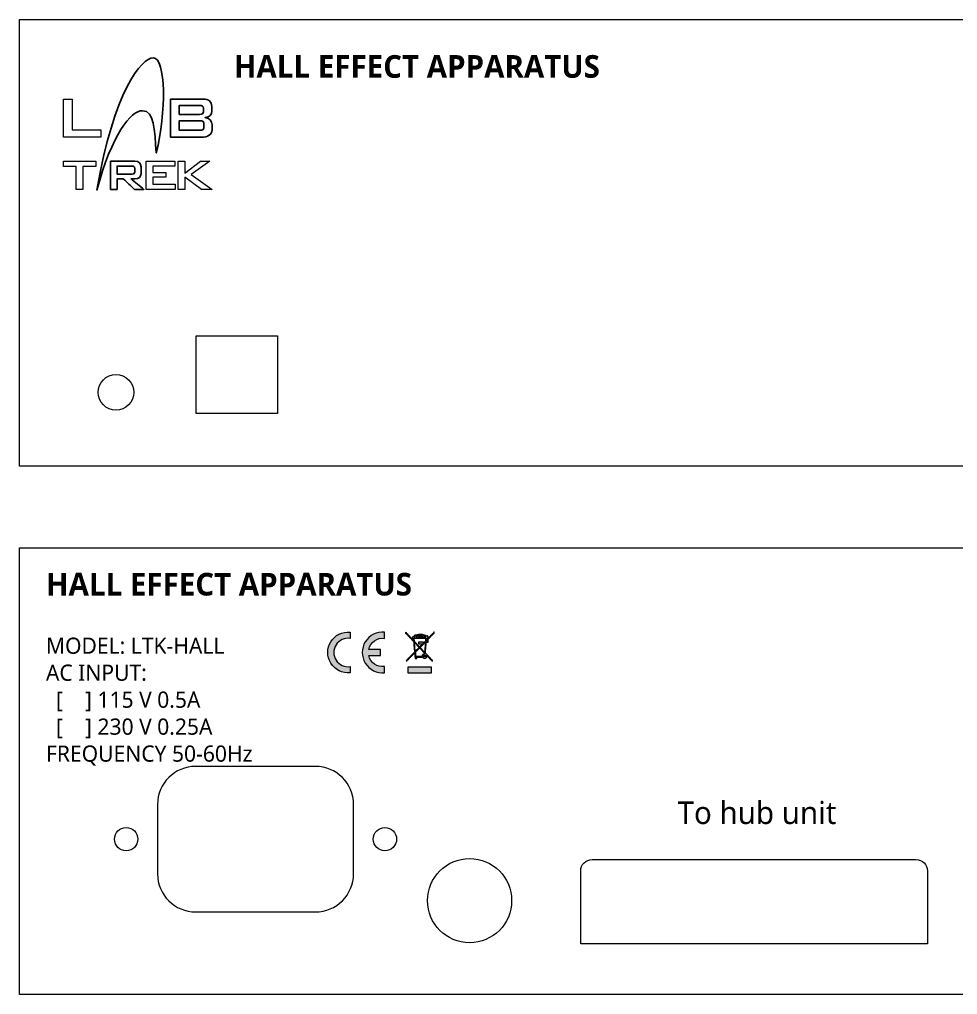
# Model space of a CAD drawing. Header units: millimetres. Extents: x 0 to 454, y 0 to 237.
# Drawn here: x 0 to 145, y 0.2 to 150.9 of the extents above; entities that cross this region are included whole.
import ezdxf

# ---------------------------------------------------------------- set-up
doc = ezdxf.new("R2010")
doc.units = ezdxf.units.MM
doc.header["$MEASUREMENT"] = 0
doc.layers.add('CUT', color=1, linetype='Continuous')
doc.layers.add('ENGRAVE', color=3, linetype='Continuous')
doc.styles.get("Standard").update_dxf_attribs({"font": 'arial.ttf'})

msp = doc.modelspace()

# ---------------------------------------------------------------- hatches: boundary and pattern name
at = {"layer": 'ENGRAVE'}
h = msp.add_hatch(color=256, dxfattribs=at)
h.dxf.hatch_style = 1
h.paths.add_polyline_path([(51.1, 55.26), (51.1, 56.21, 1.105542), (51.1, 49.96), (51.1, 50.91, -1.154701)])
h.paths.add_polyline_path([(53.98, 53.56, -0.393102), (56.44, 55.26), (56.44, 56.21, 1.105542), (56.44, 49.96), (56.44, 50.91, -0.393102), (53.98, 52.62), (55.81, 52.62), (55.81, 53.56)])
h.paths.add_polyline_path([(63.71, 49.94), (63.71, 50.83), (60.03, 50.83), (60.03, 49.94)])
h.paths.add_polyline_path([(62.76, 52.53, 1), (62.51, 52.53, 1)])
h = msp.add_hatch(color=256, dxfattribs=at)
h.dxf.hatch_style = 1
h.paths.add_polyline_path([(60.81, 54.89), (60.88, 54.82), (60.93, 54.73), (60.94, 54.64), (60.94, 54.55), (60.95, 54.45), (60.96, 54.36), (60.97, 54.27), (60.98, 54.17), (60.98, 54.08), (60.99, 53.99), (61, 53.9), (61.01, 53.8), (61.02, 53.71), (61.02, 53.62), (61.03, 53.52), (61.04, 53.43), (61.05, 53.34), (61.06, 53.24), (61.07, 53.15), (61, 53.07), (60.92, 52.99), (60.85, 52.92), (60.77, 52.84), (60.7, 52.77), (60.62, 52.69), (60.55, 52.61), (60.47, 52.54), (60.4, 52.46), (60.32, 52.38), (60.25, 52.31), (60.17, 52.23), (60.1, 52.16), (60.02, 52.08), (59.95, 52), (59.88, 51.93), (59.8, 51.85), (59.76, 51.81), (59.77, 51.8), (59.77, 51.8), (59.77, 51.79), (59.78, 51.79), (59.83, 51.74), (59.9, 51.81), (59.97, 51.88), (60.04, 51.95), (60.11, 52.02), (60.19, 52.1), (60.26, 52.17), (60.33, 52.24), (60.4, 52.31), (60.47, 52.39), (60.54, 52.46), (60.61, 52.53), (60.68, 52.6), (60.76, 52.67), (60.83, 52.75), (60.9, 52.82), (60.97, 52.89), (61.08, 53), (61.08, 52.95), (61.09, 52.92), (61.09, 52.88), (61.09, 52.85), (61.09, 52.82), (61.1, 52.78), (61.1, 52.75), (61.1, 52.72), (61.11, 52.68), (61.11, 52.65), (61.11, 52.62), (61.11, 52.58), (61.12, 52.55), (61.12, 52.52), (61.12, 52.48), (61.13, 52.42, 0.387769), (61.18, 52.36), (61.18, 52.17), (61.42, 52.17), (61.42, 52.36), (62.31, 52.36, 0.843444), (62.99, 52.59), (63.04, 52.54), (63.08, 52.5), (63.13, 52.45), (63.17, 52.4), (63.22, 52.35), (63.26, 52.31), (63.31, 52.26), (63.35, 52.21), (63.4, 52.16), (63.44, 52.12), (63.49, 52.07), (63.54, 52.02), (63.58, 51.98), (63.63, 51.93), (63.67, 51.88), (63.76, 51.79), (63.8, 51.75), (63.8, 51.75), (63.81, 51.76), (63.81, 51.76), (63.81, 51.77), (63.87, 51.82), (63.84, 51.85), (63.78, 51.92), (63.71, 51.99), (63.65, 52.06), (63.58, 52.12), (63.52, 52.19), (63.46, 52.26), (63.39, 52.33), (63.33, 52.39), (63.26, 52.46), (63.2, 52.53), (63.14, 52.6), (63.07, 52.67), (63.01, 52.73), (62.94, 52.8), (62.88, 52.87), (62.82, 52.94), (62.75, 53), (62.74, 53.09), (62.74, 53.18), (62.75, 53.27), (62.76, 53.37), (62.77, 53.46), (62.78, 53.55), (62.79, 53.64), (62.8, 53.74), (62.81, 53.83), (62.81, 53.92), (62.82, 54.02), (62.83, 54.11), (62.84, 54.2), (62.85, 54.29), (62.86, 54.39), (62.87, 54.48), (62.88, 54.57), (62.89, 54.68), (62.93, 54.68), (62.95, 54.68), (62.97, 54.68), (62.98, 54.68), (63, 54.68), (63.02, 54.68), (63.03, 54.68), (63.05, 54.68), (63.06, 54.68), (63.08, 54.68), (63.16, 54.68), (63.18, 54.68), (63.18, 54.71), (63.18, 54.73), (63.18, 54.76), (63.18, 54.78), (63.18, 54.81), (63.18, 54.83), (63.18, 54.85), (63.17, 54.88), (63.17, 54.9), (63.17, 54.93), (63.17, 54.95), (63.17, 54.98), (63.17, 55), (63.17, 55.1), (63.17, 55.12), (63.17, 55.12), (63.17, 55.12), (63.17, 55.12), (63.17, 55.12), (63.17, 55.12), (63.16, 55.12), (63.16, 55.12), (63.16, 55.12), (63.16, 55.12), (63.16, 55.12), (63.16, 55.12), (63.16, 55.12), (63.16, 55.12), (63.16, 55.12), (63.16, 55.12), (63.15, 55.12), (63.15, 55.12), (63.18, 55.15), (63.24, 55.2), (63.29, 55.26), (63.34, 55.31), (63.4, 55.37), (63.45, 55.42), (63.51, 55.48), (63.56, 55.53), (63.61, 55.59), (63.67, 55.64), (63.72, 55.7), (63.78, 55.75), (63.83, 55.81), (63.89, 55.87), (63.94, 55.92), (63.99, 55.98), (64.05, 56.03), (64.1, 56.09), (64.12, 56.11), (64.12, 56.12), (64.12, 56.12), (64.12, 56.13), (64.12, 56.14), (64.12, 56.15), (64.12, 56.16), (64.12, 56.16), (64.12, 56.25), (64.06, 56.19), (63.99, 56.12), (63.93, 56.06), (63.87, 55.99), (63.8, 55.93), (63.74, 55.87), (63.68, 55.8), (63.62, 55.74), (63.55, 55.68), (63.49, 55.61), (63.43, 55.55), (63.37, 55.49), (63.3, 55.42), (63.24, 55.36), (63.18, 55.3), (63.12, 55.23), (63, 55.12), (62.96, 55.12), (62.96, 55.12), (62.95, 55.12), (62.95, 55.12), (62.94, 55.12), (62.94, 55.12), (62.94, 55.12), (62.93, 55.12), (62.92, 55.12), (62.93, 55.15), (62.93, 55.16), (62.93, 55.18), (62.93, 55.19), (62.93, 55.2), (62.93, 55.21), (62.94, 55.22), (62.94, 55.23), (62.94, 55.24), (62.94, 55.25), (62.94, 55.26), (62.94, 55.27), (62.94, 55.29), (62.94, 55.3), (62.95, 55.31), (62.95, 55.31), (62.95, 55.31), (63.01, 55.3), (63.01, 55.3), (63.02, 55.3), (63.02, 55.3), (63.02, 55.3), (63.03, 55.3), (63.03, 55.3), (63.03, 55.3), (63.04, 55.3), (63.04, 55.3), (63.04, 55.3), (63.05, 55.3), (63.05, 55.3), (63.06, 55.31), (63.06, 55.31), (63.06, 55.31), (63.07, 55.31), (63.07, 55.31), (63.07, 55.31), (63.08, 55.31), (63.08, 55.31), (63.08, 55.32), (63.09, 55.32), (63.09, 55.32), (63.09, 55.32), (63.1, 55.32), (63.1, 55.32), (63.1, 55.33), (63.1, 55.33), (63.11, 55.33), (63.11, 55.33), (63.11, 55.34), (63.12, 55.34), (63.12, 55.34), (63.12, 55.34), (63.13, 55.35), (63.13, 55.35), (63.13, 55.35), (63.13, 55.35), (63.14, 55.36), (63.14, 55.36), (63.14, 55.36), (63.14, 55.37), (63.15, 55.37), (63.15, 55.37), (63.15, 55.37), (63.15, 55.38), (63.15, 55.38), (63.16, 55.38), (63.16, 55.39), (63.16, 55.39), (63.16, 55.39), (63.16, 55.4), (63.16, 55.4), (63.17, 55.4), (63.17, 55.41), (63.17, 55.41), (63.17, 55.42), (63.17, 55.42), (63.17, 55.42), (63.17, 55.43), (63.17, 55.43), (63.17, 55.43), (63.17, 55.44), (63.18, 55.44), (63.18, 55.44), (63.18, 55.45), (63.18, 55.45), (63.18, 55.46), (63.18, 55.46), (63.18, 55.46), (63.18, 55.47), (63.18, 55.47), (63.18, 55.48), (63.18, 55.48), (63.18, 55.48), (63.18, 55.49), (63.18, 55.49), (63.18, 55.49), (63.18, 55.5), (63.18, 55.5), (63.18, 55.5), (63.17, 55.51), (63.17, 55.51), (63.17, 55.51), (63.17, 55.52), (63.17, 55.52), (63.17, 55.52), (63.17, 55.53), (63.17, 55.53), (63.17, 55.53), (63.17, 55.54), (63.16, 55.54), (63.16, 55.54), (63.16, 55.55), (63.16, 55.55), (63.16, 55.55), (63.16, 55.56), (63.15, 55.56), (63.15, 55.56), (63.15, 55.57), (63.15, 55.57), (63.14, 55.57), (63.14, 55.58), (63.14, 55.58), (63.14, 55.58), (63.13, 55.58), (63.13, 55.59), (63.13, 55.59), (63.13, 55.59), (63.12, 55.6), (63.12, 55.6), (63.12, 55.6), (63.12, 55.6), (63.11, 55.61), (63.11, 55.61), (63.11, 55.61), (63.1, 55.61), (63.1, 55.61), (63.1, 55.62), (63.09, 55.62), (63.09, 55.62), (63.09, 55.62), (63.08, 55.62), (63.08, 55.62), (63.08, 55.62), (63.07, 55.63), (63.07, 55.63), (63.07, 55.63), (63.06, 55.63), (63.06, 55.63), (63.05, 55.63), (63.05, 55.63), (63.05, 55.63), (63.04, 55.64), (63.04, 55.64), (63.04, 55.64), (63.03, 55.64), (63.03, 55.64), (63.02, 55.64), (63.02, 55.64), (63.02, 55.64), (63.01, 55.64), (63.01, 55.64), (63.01, 55.64), (63, 55.64), (62.99, 55.64), (62.98, 55.64), (62.98, 55.64), (62.97, 55.64), (62.96, 55.63), (62.95, 55.63), (62.95, 55.63), (62.94, 55.62), (62.93, 55.62), (62.93, 55.62), (62.92, 55.61), (62.91, 55.61), (62.91, 55.6), (62.9, 55.6), (62.9, 55.59), (62.87, 55.58), (62.86, 55.59), (62.83, 55.62), (62.83, 55.62), (62.82, 55.62), (62.82, 55.63), (62.82, 55.63), (62.81, 55.63), (62.81, 55.64), (62.8, 55.64), (62.8, 55.64), (62.79, 55.65), (62.79, 55.65), (62.78, 55.65), (62.78, 55.66), (62.77, 55.66), (62.77, 55.66), (62.76, 55.67), (62.76, 55.67), (62.75, 55.67), (62.75, 55.67), (62.74, 55.68), (62.74, 55.68), (62.73, 55.68), (62.73, 55.69), (62.72, 55.69), (62.72, 55.69), (62.71, 55.7), (62.69, 55.71), (62.66, 55.71), (62.64, 55.72), (62.62, 55.73), (62.6, 55.74), (62.57, 55.75), (62.55, 55.75), (62.53, 55.76), (62.5, 55.76), (62.48, 55.77), (62.46, 55.77), (62.43, 55.78), (62.41, 55.78), (62.39, 55.79), (62.36, 55.79), (62.34, 55.8), (62.3, 55.8), (62.3, 55.86), (62.27, 55.87), (62.24, 55.87), (62.21, 55.87), (62.17, 55.86), (62.14, 55.86), (62.1, 55.86), (62.07, 55.86), (62.03, 55.86), (62, 55.86), (61.96, 55.86), (61.93, 55.86), (61.89, 55.86), (61.86, 55.86), (61.82, 55.86), (61.79, 55.86), (61.68, 55.86), (61.68, 55.86), (61.68, 55.86), (61.68, 55.85), (61.68, 55.85), (61.68, 55.85), (61.68, 55.85), (61.68, 55.84), (61.68, 55.84), (61.68, 55.84), (61.68, 55.84), (61.68, 55.83), (61.68, 55.83), (61.68, 55.83), (61.68, 55.82), (61.68, 55.82), (61.68, 55.82), (61.68, 55.81), (61.64, 55.81), (61.62, 55.81), (61.6, 55.8), (61.58, 55.8), (61.56, 55.8), (61.54, 55.8), (61.52, 55.79), (61.5, 55.79), (61.48, 55.79), (61.46, 55.79), (61.45, 55.78), (61.43, 55.78), (61.41, 55.78), (61.39, 55.78), (61.37, 55.77), (61.35, 55.77), (61.34, 55.77), (61.34, 55.78), (61.33, 55.78), (61.32, 55.78), (61.31, 55.78), (61.29, 55.78), (61.28, 55.78), (61.27, 55.78), (61.26, 55.78), (61.25, 55.78), (61.23, 55.78), (61.22, 55.78), (61.21, 55.78), (61.12, 55.78), (61.12, 55.78), (61.12, 55.77), (61.12, 55.77), (61.12, 55.76), (61.12, 55.76), (61.12, 55.75), (61.12, 55.75), (61.12, 55.74), (61.12, 55.74), (61.12, 55.74), (61.12, 55.73), (61.12, 55.73), (61.12, 55.72), (61.12, 55.72), (61.12, 55.71), (61.12, 55.71), (61.12, 55.7), (61.12, 55.7), (61.07, 55.67), (61.07, 55.67), (61.06, 55.67), (61.06, 55.66), (61.05, 55.66), (61.05, 55.66), (61.04, 55.65), (61.03, 55.65), (61.03, 55.65), (61.02, 55.64), (61.02, 55.64), (61.01, 55.64), (61.01, 55.63), (61, 55.63), (61, 55.63), (60.99, 55.62), (60.99, 55.62), (60.98, 55.61), (60.98, 55.61), (60.97, 55.61), (60.97, 55.6), (60.96, 55.6), (60.96, 55.59), (60.95, 55.59), (60.95, 55.58), (60.94, 55.58), (60.94, 55.57), (60.94, 55.57), (60.93, 55.56), (60.93, 55.56), (60.92, 55.55), (60.91, 55.55), (60.91, 55.54), (60.91, 55.53), (60.9, 55.52), (60.9, 55.52), (60.89, 55.51), (60.89, 55.5), (60.88, 55.5), (60.88, 55.49), (60.87, 55.48), (60.87, 55.47), (60.87, 55.47), (60.86, 55.46), (60.86, 55.45), (60.85, 55.44), (60.81, 55.44), (60.8, 55.44), (60.73, 55.44), (60.72, 55.44), (60.72, 55.43), (60.72, 55.42), (60.72, 55.41), (60.73, 55.41), (60.73, 55.4), (60.73, 55.39), (60.73, 55.32), (60.74, 55.32), (60.74, 55.32), (60.75, 55.31), (60.76, 55.31), (60.77, 55.31), (60.78, 55.31), (60.79, 55.31), (60.8, 55.31), (60.8, 55.31), (60.81, 55.31), (60.82, 55.31), (60.83, 55.31), (60.84, 55.31), (60.85, 55.31), (60.86, 55.31), (60.86, 55.31), (60.88, 55.31), (60.88, 55.26), (60.88, 55.24), (60.89, 55.22), (60.89, 55.2), (60.89, 55.18), (60.89, 55.16), (60.89, 55.13), (60.9, 55.11), (60.9, 55.09), (60.9, 55.07), (60.9, 55.05), (60.9, 55.03), (60.9, 55.01), (60.91, 54.99), (60.91, 54.96), (60.91, 54.94), (60.85, 55), (60.78, 55.08), (60.71, 55.15), (60.64, 55.23), (60.57, 55.3), (60.5, 55.37), (60.43, 55.45), (60.36, 55.52), (60.29, 55.6), (60.22, 55.67), (60.15, 55.75), (60.08, 55.82), (60.01, 55.89), (59.94, 55.97), (59.87, 56.04), (59.8, 56.12), (59.73, 56.19), (59.68, 56.23), (59.68, 56.22), (59.68, 56.22), (59.68, 56.21), (59.68, 56.2), (59.68, 56.19), (59.68, 56.18), (59.68, 56.17), (59.68, 56.16), (59.68, 56.09), (59.74, 56.02), (59.82, 55.94), (59.89, 55.87), (59.96, 55.79), (60.03, 55.72), (60.1, 55.64), (60.17, 55.57), (60.24, 55.49), (60.31, 55.42), (60.39, 55.34), (60.46, 55.27), (60.53, 55.19), (60.6, 55.12), (60.67, 55.04), (60.74, 54.97)])
h.paths.add_polyline_path([(61, 55.31), (62.82, 55.31), (62.8, 55.12), (62.74, 55.12), (62.74, 54.85), (62.44, 54.54), (62.43, 54.68), (61.66, 54.68), (61.66, 54.43), (62.33, 54.43), (61.85, 53.95), (61.05, 54.79)], flags=16)
h.paths.add_polyline_path([(61.06, 54.63), (61.78, 53.87), (61.18, 53.26)], flags=16)
h.paths.add_polyline_path([(61, 55.44, -0.150227), (61.12, 55.56), (61.12, 55.44)], flags=16)
edge = h.paths.add_edge_path(flags=16)
edge.add_spline(control_points=[(61.34, 55.44), (61.34, 55.51), (61.34, 55.57), (61.34, 55.63)], knot_values=[0, 0, 0, 0, 1, 1, 1, 1], weights=[1, 1, 1, 1], degree=3, periodic=0)
edge.add_spline(control_points=[(61.34, 55.63), (61.42, 55.65), (61.5, 55.67), (61.58, 55.68)], knot_values=[1, 1, 1, 1, 2.009158, 2.009158, 2.009158, 2.009158], weights=[1, 1, 1, 1], degree=3, periodic=0)
edge.add_spline(control_points=[(61.58, 55.68), (61.67, 55.68), (61.64, 55.69), (61.68, 55.68)], knot_values=[2.009158, 2.009158, 2.009158, 2.009158, 3.009158, 3.009158, 3.009158, 3.009158], weights=[1, 1, 1, 1], degree=3, periodic=0)
edge.add_spline(control_points=[(61.68, 55.68), (61.68, 55.64), (61.68, 55.6), (61.68, 55.55)], knot_values=[3.009158, 3.009158, 3.009158, 3.009158, 4.009158, 4.009158, 4.009158, 4.009158], weights=[1, 1, 1, 1], degree=3, periodic=0)
edge.add_spline(control_points=[(61.68, 55.55), (61.89, 55.55), (62.1, 55.55), (62.3, 55.56)], knot_values=[4.009158, 4.009158, 4.009158, 4.009158, 5.009158, 5.009158, 5.009158, 5.009158], weights=[1, 1, 1, 1], degree=3, periodic=0)
edge.add_spline(control_points=[(62.3, 55.56), (62.3, 55.59), (62.3, 55.63), (62.31, 55.67)], knot_values=[5.009158, 5.009158, 5.009158, 5.009158, 6.009158, 6.009158, 6.009158, 6.009158], weights=[1, 1, 1, 1], degree=3, periodic=0)
edge.add_spline(control_points=[(62.31, 55.67), (62.45, 55.65), (62.74, 55.61), (62.81, 55.44)], knot_values=[6.009158, 6.009158, 6.009158, 6.009158, 7.009158, 7.009158, 7.009158, 7.009158], weights=[1, 1, 1, 1], degree=3, periodic=0)
edge.add_spline(control_points=[(62.81, 55.44), (62.32, 55.44), (61.83, 55.44), (61.34, 55.44)], knot_values=[7.009158, 7.009158, 7.009158, 7.009158, 8.009158, 8.009158, 8.009158, 8.009158], weights=[1, 1, 1, 1], degree=3, periodic=0)
h.paths.add_polyline_path([(61.81, 55.68), (61.81, 55.74), (62.18, 55.73), (62.17, 55.68)], flags=16)
h.paths.add_polyline_path([(61.93, 53.87), (62.74, 54.7), (62.74, 54.67), (62.76, 54.67), (62.61, 53.15)], flags=16)
edge = h.paths.add_edge_path(flags=0)
edge.add_spline(control_points=[(61.85, 53.8), (62.03, 53.61), (62.2, 53.43), (62.38, 53.24)], knot_values=[3, 3, 3, 3, 4, 4, 4, 4], weights=[1, 1, 1, 1], degree=3, periodic=0)
edge.add_spline(control_points=[(62.38, 53.24), (62.43, 53.19), (62.48, 53.13), (62.54, 53.07)], knot_values=[4, 4, 4, 4, 5, 5, 5, 5], weights=[1, 1, 1, 1], degree=3, periodic=0)
edge.add_spline(control_points=[(62.54, 53.07), (62.55, 53.06), (62.57, 53.05), (62.58, 53.03)], knot_values=[5, 5, 5, 5, 6, 6, 6, 6], weights=[1, 1, 1, 1], degree=3, periodic=0)
edge.add_spline(control_points=[(62.6, 53.01), (62.6, 53.02), (62.59, 53.02), (62.58, 53.03)], knot_values=[6, 6, 6, 6, 7, 7, 7, 7], weights=[1, 1, 1, 1], degree=3, periodic=0)
edge.add_spline(control_points=[(62.59, 52.9), (62.59, 52.93), (62.6, 52.97), (62.6, 53.01)], knot_values=[7, 7, 7, 7, 7.998076, 7.998076, 7.998076, 7.998076], weights=[1, 1, 1, 1], degree=3, periodic=0)
edge.add_spline(control_points=[(62.59, 52.9), (62.49, 52.88), (62.41, 52.84), (62.35, 52.76), (62.29, 52.68), (62.26, 52.59), (62.27, 52.49)], knot_values=[7.998076, 7.998076, 7.998076, 7.998076, 8.783688, 8.783688, 8.783688, 9.5693, 9.5693, 9.5693, 9.5693], weights=[1, 0.949226, 0.949226, 1, 0.949226, 0.949226, 1], degree=3, periodic=0)
edge.add_spline(control_points=[(62.27, 52.49), (61.93, 52.49), (61.59, 52.49), (61.25, 52.49)], knot_values=[0, 0, 0, 0, 1, 1, 1, 1], weights=[1, 1, 1, 1], degree=3, periodic=0)
edge.add_spline(control_points=[(61.25, 52.49), (61.23, 52.7), (61.21, 52.91), (61.19, 53.12)], knot_values=[1, 1, 1, 1, 2, 2, 2, 2], weights=[1, 1, 1, 1], degree=3, periodic=0)
edge.add_spline(control_points=[(61.19, 53.12), (61.41, 53.35), (61.63, 53.57), (61.85, 53.8)], knot_values=[2, 2, 2, 2, 3, 3, 3, 3], weights=[1, 1, 1, 1], degree=3, periodic=0)
h.paths.add_polyline_path([(62.9, 54.79), (62.9, 54.87), (63.06, 55.03), (63.06, 54.79)], flags=16)
h.paths.add_polyline_path([(62.82, 52.53, -1), (62.44, 52.53, -1)], flags=16)
h.paths.add_polyline_path([(62.76, 52.53, -1), (62.51, 52.53, -1)], flags=0)
edge = h.paths.add_edge_path(flags=16)
edge.add_spline(control_points=[(62.38, 53.24), (62.2, 53.43), (62.03, 53.61), (61.85, 53.8)], knot_values=[3, 3, 3, 3, 4, 4, 4, 4], weights=[1, 1, 1, 1], degree=3, periodic=0)
edge.add_spline(control_points=[(61.85, 53.8), (61.63, 53.57), (61.41, 53.35), (61.19, 53.12)], knot_values=[2, 2, 2, 2, 3, 3, 3, 3], weights=[1, 1, 1, 1], degree=3, periodic=0)
edge.add_spline(control_points=[(61.19, 53.12), (61.21, 52.91), (61.23, 52.7), (61.25, 52.49)], knot_values=[1, 1, 1, 1, 2, 2, 2, 2], weights=[1, 1, 1, 1], degree=3, periodic=0)
edge.add_spline(control_points=[(61.25, 52.49), (61.59, 52.49), (61.93, 52.49), (62.27, 52.49)], knot_values=[0, 0, 0, 0, 1, 1, 1, 1], weights=[1, 1, 1, 1], degree=3, periodic=0)
edge.add_spline(control_points=[(62.27, 52.49), (62.26, 52.59), (62.29, 52.68), (62.35, 52.76), (62.41, 52.84), (62.49, 52.88), (62.59, 52.9)], knot_values=[7.998076, 7.998076, 7.998076, 7.998076, 8.783688, 8.783688, 8.783688, 9.5693, 9.5693, 9.5693, 9.5693], weights=[1, 0.949226, 0.949226, 1, 0.949226, 0.949226, 1], degree=3, periodic=0)
edge.add_spline(control_points=[(62.59, 52.9), (62.59, 52.93), (62.6, 52.97), (62.6, 53.01)], knot_values=[7, 7, 7, 7, 7.998076, 7.998076, 7.998076, 7.998076], weights=[1, 1, 1, 1], degree=3, periodic=0)
edge.add_spline(control_points=[(62.6, 53.01), (62.6, 53.02), (62.59, 53.02), (62.58, 53.03)], knot_values=[6, 6, 6, 6, 7, 7, 7, 7], weights=[1, 1, 1, 1], degree=3, periodic=0)
edge.add_spline(control_points=[(62.58, 53.03), (62.57, 53.05), (62.55, 53.06), (62.54, 53.07)], knot_values=[5, 5, 5, 5, 6, 6, 6, 6], weights=[1, 1, 1, 1], degree=3, periodic=0)
edge.add_spline(control_points=[(62.54, 53.07), (62.48, 53.13), (62.43, 53.19), (62.38, 53.24)], knot_values=[4, 4, 4, 4, 5, 5, 5, 5], weights=[1, 1, 1, 1], degree=3, periodic=0)
h.paths.add_polyline_path([(62.76, 52.53, 1), (62.51, 52.53, 1)], flags=0)

# ---------------------------------------------------------------- linework, layer by layer
at = {"layer": 'CUT', "linetype": 'Continuous'}
for p, q in [((45.74, 35.49), (27.24, 35.49)), ((21.34, 29.59), (21.34, 18.89)), ((51.64, 18.89), (51.64, 29.59)), ((27.24, 12.99), (45.74, 12.99))]:
    msp.add_line(p, q, dxfattribs=at)
at = {"layer": 'CUT'}
for points in [[(290, 150.88), (290, 81.88), (0, 81.88), (0, 150.88)], [(27.33, 102.02), (39.87, 102.02), (39.87, 90.02), (27.33, 90.02)], [(290, 0.24), (0, 0.24), (0, 69.24), (290, 69.24)]]:
    msp.add_lwpolyline(points, close=True, dxfattribs=at)
msp.add_lwpolyline([(88.51, 21.09), (138.61, 21.09, -0.414214), (140.36, 19.34), (140.36, 8.09), (86.76, 8.09), (86.76, 19.34, -0.414214)], format="xyb", close=True, dxfattribs=at)
for centre, radius in [((14.91, 93.27), 2.75), ((69.58, 14.74), 6.5)]:
    msp.add_circle(centre, radius, dxfattribs=at)
at = {"layer": 'CUT', "linetype": 'Continuous'}
for centre in [(16.49, 24.24), (56.49, 24.24)]:
    msp.add_circle(centre, 1.8, dxfattribs=at)
for centre, start, end in [((27.24, 29.59), 90, 180), ((45.74, 29.59), 0, 90), ((27.24, 18.89), 180, 270), ((45.74, 18.89), 270, 0)]:
    msp.add_arc(centre, 5.9, start, end, dxfattribs=at)
at = {"layer": 'ENGRAVE'}
for p, q in [((27.83, 137.62), (27.83, 137.62)), ((23.36, 132.7), (23.36, 132.7)), ((17.36, 128.23), (17.36, 128.23)), ((17.81, 126.26), (17.81, 126.26)), ((14.09, 124.62), (14.09, 124.62))]:
    msp.add_line(p, q, dxfattribs=at)
for points in [[(6.79, 132.7), (6.79, 138.58), (8.15, 138.58), (8.15, 133.81), (12.57, 133.81), (12.57, 132.7), (6.79, 132.7)], [(9.79, 128.19), (9.79, 124.62), (8.78, 124.62), (8.78, 128.19), (6.78, 128.19), (6.78, 128.97), (11.79, 128.97), (11.79, 128.19), (9.79, 128.19)], [(19.58, 124.62), (19.58, 128.97), (24.03, 128.97), (24.03, 128.23), (20.59, 128.23), (20.59, 127.26), (22.6, 127.26), (22.6, 126.52), (20.59, 126.52), (20.59, 125.44), (24.07, 125.44), (24.07, 124.62), (19.58, 124.62)], [(24.54, 124.62), (24.54, 128.97), (25.56, 128.97), (25.56, 127.16), (27.97, 128.97), (29.43, 128.97), (26.55, 126.92), (29.78, 124.62), (28.16, 124.62), (25.56, 126.53), (25.56, 124.62), (24.54, 124.62)]]:
    msp.add_lwpolyline(points, close=True, dxfattribs=at)
at = {"layer": 'ENGRAVE', "linetype": 'Continuous'}
for points in [[(51.1, 49.96, -1.105542), (51.1, 56.21), (51.1, 55.26, 1.154701), (51.1, 50.91)], [(56.44, 49.96), (56.44, 50.91, -0.393102), (53.98, 52.62), (55.81, 52.62), (55.81, 53.56), (53.98, 53.56, -0.393102), (56.44, 55.26), (56.44, 56.21, 1.105542)]]:
    msp.add_lwpolyline(points, format="xyb", close=True, dxfattribs=at)
at = {"layer": 'ENGRAVE', "linetype": 'Continuous', "lineweight": 25}
msp.add_lwpolyline([(62.99, 52.59), (63.04, 52.54), (63.08, 52.5), (63.13, 52.45), (63.17, 52.4), (63.22, 52.35), (63.26, 52.31), (63.31, 52.26), (63.35, 52.21), (63.4, 52.16), (63.44, 52.12), (63.49, 52.07), (63.54, 52.02), (63.58, 51.98), (63.63, 51.93), (63.67, 51.88), (63.72, 51.83), (63.76, 51.79), (63.8, 51.75), (63.8, 51.75), (63.81, 51.76), (63.81, 51.76), (63.81, 51.77), (63.82, 51.77), (63.82, 51.78), (63.83, 51.78), (63.83, 51.78), (63.83, 51.79), (63.84, 51.79), (63.84, 51.8), (63.85, 51.8), (63.85, 51.8), (63.85, 51.81), (63.86, 51.81), (63.86, 51.82), (63.87, 51.82), (63.84, 51.85), (63.78, 51.92), (63.71, 51.99), (63.65, 52.06), (63.58, 52.12), (63.52, 52.19), (63.46, 52.26), (63.39, 52.33), (63.33, 52.39), (63.26, 52.46), (63.2, 52.53), (63.14, 52.6), (63.07, 52.67), (63.01, 52.73), (62.94, 52.8), (62.88, 52.87), (62.82, 52.94), (62.75, 53), (62.74, 53.09), (62.74, 53.18), (62.75, 53.27), (62.76, 53.37), (62.77, 53.46), (62.78, 53.55), (62.79, 53.64), (62.8, 53.74), (62.81, 53.83), (62.81, 53.92), (62.82, 54.02), (62.83, 54.11), (62.84, 54.2), (62.85, 54.29), (62.86, 54.39), (62.87, 54.48), (62.88, 54.57), (62.89, 54.67), (62.9, 54.68), (62.92, 54.68), (62.93, 54.68), (62.95, 54.68), (62.97, 54.68), (62.98, 54.68), (63, 54.68), (63.02, 54.68), (63.03, 54.68), (63.05, 54.68), (63.06, 54.68), (63.08, 54.68), (63.1, 54.68), (63.11, 54.68), (63.13, 54.68), (63.15, 54.68), (63.16, 54.68), (63.18, 54.68), (63.18, 54.71), (63.18, 54.73), (63.18, 54.76), (63.18, 54.78), (63.18, 54.81), (63.18, 54.83), (63.18, 54.85), (63.17, 54.88), (63.17, 54.9), (63.17, 54.93), (63.17, 54.95), (63.17, 54.98), (63.17, 55), (63.17, 55.03), (63.17, 55.05), (63.17, 55.07), (63.17, 55.1), (63.17, 55.12), (63.17, 55.12), (63.17, 55.12), (63.17, 55.12), (63.17, 55.12), (63.17, 55.12), (63.16, 55.12), (63.16, 55.12), (63.16, 55.12), (63.16, 55.12), (63.16, 55.12), (63.16, 55.12), (63.16, 55.12), (63.16, 55.12), (63.16, 55.12), (63.16, 55.12), (63.15, 55.12), (63.15, 55.12), (63.18, 55.15), (63.24, 55.2), (63.29, 55.26), (63.34, 55.31), (63.4, 55.37), (63.45, 55.42), (63.51, 55.48), (63.56, 55.53), (63.61, 55.59), (63.67, 55.64), (63.72, 55.7), (63.78, 55.75), (63.83, 55.81), (63.89, 55.87), (63.94, 55.92), (63.99, 55.98), (64.05, 56.03), (64.1, 56.09), (64.12, 56.11), (64.12, 56.12), (64.12, 56.12), (64.12, 56.13), (64.12, 56.14), (64.12, 56.15), (64.12, 56.16), (64.12, 56.16), (64.12, 56.17), (64.12, 56.18), (64.12, 56.19), (64.12, 56.2), (64.12, 56.21), (64.12, 56.21), (64.12, 56.22), (64.12, 56.23), (64.12, 56.24), (64.12, 56.25), (64.06, 56.19), (63.99, 56.12), (63.93, 56.06), (63.87, 55.99), (63.8, 55.93), (63.74, 55.87), (63.68, 55.8), (63.62, 55.74), (63.55, 55.68), (63.49, 55.61), (63.43, 55.55), (63.37, 55.49), (63.3, 55.42), (63.24, 55.36), (63.18, 55.3), (63.12, 55.23), (63.05, 55.17), (63, 55.12), (63, 55.12), (62.99, 55.12), (62.99, 55.12), (62.98, 55.12), (62.98, 55.12), (62.97, 55.12), (62.97, 55.12), (62.97, 55.12), (62.96, 55.12), (62.96, 55.12), (62.95, 55.12), (62.95, 55.12), (62.94, 55.12), (62.94, 55.12), (62.94, 55.12), (62.93, 55.12), (62.93, 55.12), (62.92, 55.12), (62.93, 55.13), (62.93, 55.14), (62.93, 55.15), (62.93, 55.16), (62.93, 55.18), (62.93, 55.19), (62.93, 55.2), (62.93, 55.21), (62.94, 55.22), (62.94, 55.23), (62.94, 55.24), (62.94, 55.25), (62.94, 55.26), (62.94, 55.27), (62.94, 55.29), (62.94, 55.3), (62.95, 55.31), (62.95, 55.31), (62.95, 55.31), (62.96, 55.31), (62.96, 55.31), (62.97, 55.31), (62.97, 55.31), (62.97, 55.31), (62.98, 55.31), (62.98, 55.3), (62.99, 55.3), (62.99, 55.3), (62.99, 55.3), (63, 55.3), (63, 55.3), (63.01, 55.3), (63.01, 55.3), (63.02, 55.3), (63.02, 55.3), (63.02, 55.3), (63.03, 55.3), (63.03, 55.3), (63.03, 55.3), (63.04, 55.3), (63.04, 55.3), (63.04, 55.3), (63.05, 55.3), (63.05, 55.3), (63.06, 55.31), (63.06, 55.31), (63.06, 55.31), (63.07, 55.31), (63.07, 55.31), (63.07, 55.31), (63.08, 55.31), (63.08, 55.31), (63.08, 55.32), (63.09, 55.32), (63.09, 55.32), (63.09, 55.32), (63.1, 55.32), (63.1, 55.32), (63.1, 55.33), (63.1, 55.33), (63.11, 55.33), (63.11, 55.33), (63.11, 55.34), (63.12, 55.34), (63.12, 55.34), (63.12, 55.34), (63.13, 55.35), (63.13, 55.35), (63.13, 55.35), (63.13, 55.35), (63.14, 55.36), (63.14, 55.36), (63.14, 55.36), (63.14, 55.37), (63.15, 55.37), (63.15, 55.37), (63.15, 55.37), (63.15, 55.38), (63.15, 55.38), (63.16, 55.38), (63.16, 55.39), (63.16, 55.39), (63.16, 55.39), (63.16, 55.4), (63.16, 55.4), (63.17, 55.4), (63.17, 55.41), (63.17, 55.41), (63.17, 55.42), (63.17, 55.42), (63.17, 55.42), (63.17, 55.43), (63.17, 55.43), (63.17, 55.43), (63.17, 55.44), (63.18, 55.44), (63.18, 55.44), (63.18, 55.45), (63.18, 55.45), (63.18, 55.46), (63.18, 55.46), (63.18, 55.46), (63.18, 55.47), (63.18, 55.47), (63.18, 55.48), (63.18, 55.48), (63.18, 55.48), (63.18, 55.49), (63.18, 55.49), (63.18, 55.49), (63.18, 55.5), (63.18, 55.5), (63.18, 55.5), (63.17, 55.51), (63.17, 55.51), (63.17, 55.51), (63.17, 55.52), (63.17, 55.52), (63.17, 55.52), (63.17, 55.53), (63.17, 55.53), (63.17, 55.53), (63.17, 55.54), (63.16, 55.54), (63.16, 55.54), (63.16, 55.55), (63.16, 55.55), (63.16, 55.55), (63.16, 55.56), (63.15, 55.56), (63.15, 55.56), (63.15, 55.57), (63.15, 55.57), (63.14, 55.57), (63.14, 55.58), (63.14, 55.58), (63.14, 55.58), (63.13, 55.58), (63.13, 55.59), (63.13, 55.59), (63.13, 55.59), (63.12, 55.6), (63.12, 55.6), (63.12, 55.6), (63.12, 55.6), (63.11, 55.61), (63.11, 55.61), (63.11, 55.61), (63.1, 55.61), (63.1, 55.61), (63.1, 55.62), (63.09, 55.62), (63.09, 55.62), (63.09, 55.62), (63.08, 55.62), (63.08, 55.62), (63.08, 55.62), (63.07, 55.63), (63.07, 55.63), (63.07, 55.63), (63.06, 55.63), (63.06, 55.63), (63.05, 55.63), (63.05, 55.63), (63.05, 55.63), (63.04, 55.64), (63.04, 55.64), (63.04, 55.64), (63.03, 55.64), (63.03, 55.64), (63.02, 55.64), (63.02, 55.64), (63.02, 55.64), (63.01, 55.64), (63.01, 55.64), (63.01, 55.64), (63, 55.64), (62.99, 55.64), (62.98, 55.64), (62.98, 55.64), (62.97, 55.64), (62.96, 55.63), (62.95, 55.63), (62.95, 55.63), (62.94, 55.62), (62.93, 55.62), (62.93, 55.62), (62.92, 55.61), (62.91, 55.61), (62.91, 55.6), (62.9, 55.6), (62.9, 55.59), (62.89, 55.59), (62.88, 55.58), (62.87, 55.58), (62.87, 55.58), (62.87, 55.58), (62.86, 55.59), (62.86, 55.59), (62.86, 55.59), (62.85, 55.6), (62.85, 55.6), (62.84, 55.61), (62.84, 55.61), (62.84, 55.61), (62.83, 55.62), (62.83, 55.62), (62.82, 55.62), (62.82, 55.63), (62.82, 55.63), (62.81, 55.63), (62.81, 55.64), (62.8, 55.64), (62.8, 55.64), (62.79, 55.65), (62.79, 55.65), (62.78, 55.65), (62.78, 55.66), (62.77, 55.66), (62.77, 55.66), (62.76, 55.67), (62.76, 55.67), (62.75, 55.67), (62.75, 55.67), (62.74, 55.68), (62.74, 55.68), (62.73, 55.68), (62.73, 55.69), (62.72, 55.69), (62.72, 55.69), (62.71, 55.7), (62.69, 55.71), (62.66, 55.71), (62.64, 55.72), (62.62, 55.73), (62.6, 55.74), (62.57, 55.75), (62.55, 55.75), (62.53, 55.76), (62.5, 55.76), (62.48, 55.77), (62.46, 55.77), (62.43, 55.78), (62.41, 55.78), (62.39, 55.79), (62.36, 55.79), (62.34, 55.8), (62.32, 55.8), (62.3, 55.81), (62.3, 55.81), (62.3, 55.81), (62.3, 55.82), (62.3, 55.82), (62.3, 55.82), (62.3, 55.83), (62.3, 55.83), (62.3, 55.83), (62.3, 55.84), (62.3, 55.84), (62.3, 55.84), (62.3, 55.85), (62.3, 55.85), (62.3, 55.85), (62.3, 55.86), (62.3, 55.86), (62.3, 55.86), (62.27, 55.87), (62.24, 55.87), (62.21, 55.87), (62.17, 55.86), (62.14, 55.86), (62.1, 55.86), (62.07, 55.86), (62.03, 55.86), (62, 55.86), (61.96, 55.86), (61.93, 55.86), (61.89, 55.86), (61.86, 55.86), (61.82, 55.86), (61.79, 55.86), (61.75, 55.86), (61.72, 55.86), (61.68, 55.86), (61.68, 55.86), (61.68, 55.86), (61.68, 55.85), (61.68, 55.85), (61.68, 55.85), (61.68, 55.85), (61.68, 55.84), (61.68, 55.84), (61.68, 55.84), (61.68, 55.84), (61.68, 55.83), (61.68, 55.83), (61.68, 55.83), (61.68, 55.82), (61.68, 55.82), (61.68, 55.82), (61.68, 55.82), (61.67, 55.81), (61.65, 55.81), (61.64, 55.81), (61.62, 55.81), (61.6, 55.8), (61.58, 55.8), (61.56, 55.8), (61.54, 55.8), (61.52, 55.79), (61.5, 55.79), (61.48, 55.79), (61.46, 55.79), (61.45, 55.78), (61.43, 55.78), (61.41, 55.78), (61.39, 55.78), (61.37, 55.77), (61.35, 55.77), (61.34, 55.77), (61.34, 55.77), (61.34, 55.77), (61.34, 55.77), (61.34, 55.77), (61.34, 55.77), (61.34, 55.77), (61.34, 55.77), (61.34, 55.78), (61.34, 55.78), (61.34, 55.78), (61.34, 55.78), (61.34, 55.78), (61.34, 55.78), (61.34, 55.78), (61.34, 55.78), (61.34, 55.78), (61.34, 55.78), (61.33, 55.78), (61.32, 55.78), (61.31, 55.78), (61.29, 55.78), (61.28, 55.78), (61.27, 55.78), (61.26, 55.78), (61.25, 55.78), (61.23, 55.78), (61.22, 55.78), (61.21, 55.78), (61.2, 55.78), (61.18, 55.78), (61.17, 55.78), (61.16, 55.78), (61.15, 55.78), (61.14, 55.78), (61.12, 55.78), (61.12, 55.78), (61.12, 55.77), (61.12, 55.77), (61.12, 55.76), (61.12, 55.76), (61.12, 55.75), (61.12, 55.75), (61.12, 55.74), (61.12, 55.74), (61.12, 55.74), (61.12, 55.73), (61.12, 55.73), (61.12, 55.72), (61.12, 55.72), (61.12, 55.71), (61.12, 55.71), (61.12, 55.7), (61.12, 55.7), (61.12, 55.69), (61.11, 55.69), (61.1, 55.69), (61.1, 55.69), (61.09, 55.68), (61.09, 55.68), (61.08, 55.68), (61.07, 55.67), (61.07, 55.67), (61.06, 55.67), (61.06, 55.66), (61.05, 55.66), (61.05, 55.66), (61.04, 55.65), (61.03, 55.65), (61.03, 55.65), (61.02, 55.64), (61.02, 55.64), (61.01, 55.64), (61.01, 55.63), (61, 55.63), (61, 55.63), (60.99, 55.62), (60.99, 55.62), (60.98, 55.61), (60.98, 55.61), (60.97, 55.61), (60.97, 55.6), (60.96, 55.6), (60.96, 55.59), (60.95, 55.59), (60.95, 55.58), (60.94, 55.58), (60.94, 55.57), (60.94, 55.57), (60.93, 55.56), (60.93, 55.56), (60.92, 55.55), (60.91, 55.55), (60.91, 55.54), (60.91, 55.53), (60.9, 55.52), (60.9, 55.52), (60.89, 55.51), (60.89, 55.5), (60.88, 55.5), (60.88, 55.49), (60.87, 55.48), (60.87, 55.47), (60.87, 55.47), (60.86, 55.46), (60.86, 55.45), (60.86, 55.44), (60.85, 55.44), (60.84, 55.44), (60.83, 55.44), (60.83, 55.44), (60.82, 55.44), (60.81, 55.44), (60.8, 55.44), (60.8, 55.44), (60.79, 55.44), (60.78, 55.44), (60.77, 55.44), (60.77, 55.44), (60.76, 55.44), (60.75, 55.44), (60.74, 55.44), (60.74, 55.44), (60.73, 55.44), (60.72, 55.44), (60.72, 55.43), (60.72, 55.42), (60.72, 55.41), (60.73, 55.41), (60.73, 55.4), (60.73, 55.39), (60.73, 55.39), (60.73, 55.38), (60.73, 55.37), (60.73, 55.37), (60.73, 55.36), (60.73, 55.35), (60.73, 55.34), (60.73, 55.34), (60.73, 55.33), (60.73, 55.32), (60.73, 55.32), (60.74, 55.32), (60.74, 55.32), (60.75, 55.31), (60.76, 55.31), (60.77, 55.31), (60.78, 55.31), (60.79, 55.31), (60.8, 55.31), (60.8, 55.31), (60.81, 55.31), (60.82, 55.31), (60.83, 55.31), (60.84, 55.31), (60.85, 55.31), (60.86, 55.31), (60.86, 55.31), (60.87, 55.31), (60.88, 55.3), (60.88, 55.28), (60.88, 55.26), (60.88, 55.24), (60.89, 55.22), (60.89, 55.2), (60.89, 55.18), (60.89, 55.16), (60.89, 55.13), (60.9, 55.11), (60.9, 55.09), (60.9, 55.07), (60.9, 55.05), (60.9, 55.03), (60.9, 55.01), (60.91, 54.99), (60.91, 54.96), (60.91, 54.94), (60.85, 55), (60.78, 55.08), (60.71, 55.15), (60.64, 55.23), (60.57, 55.3), (60.5, 55.37), (60.43, 55.45), (60.36, 55.52), (60.29, 55.6), (60.22, 55.67), (60.15, 55.75), (60.08, 55.82), (60.01, 55.89), (59.94, 55.97), (59.87, 56.04), (59.8, 56.12), (59.73, 56.19), (59.68, 56.23), (59.68, 56.22), (59.68, 56.22), (59.68, 56.21), (59.68, 56.2), (59.68, 56.19), (59.68, 56.18), (59.68, 56.17), (59.68, 56.16), (59.68, 56.16), (59.68, 56.15), (59.68, 56.14), (59.68, 56.13), (59.68, 56.12), (59.68, 56.11), (59.68, 56.1), (59.68, 56.1), (59.68, 56.09), (59.74, 56.02), (59.82, 55.94), (59.89, 55.87), (59.96, 55.79), (60.03, 55.72), (60.1, 55.64), (60.17, 55.57), (60.24, 55.49), (60.31, 55.42), (60.39, 55.34), (60.46, 55.27), (60.53, 55.19), (60.6, 55.12), (60.67, 55.04), (60.74, 54.97), (60.81, 54.89), (60.88, 54.82), (60.93, 54.73), (60.94, 54.64), (60.94, 54.55), (60.95, 54.45), (60.96, 54.36), (60.97, 54.27), (60.98, 54.17), (60.98, 54.08), (60.99, 53.99), (61, 53.9), (61.01, 53.8), (61.02, 53.71), (61.02, 53.62), (61.03, 53.52), (61.04, 53.43), (61.05, 53.34), (61.06, 53.24), (61.07, 53.15), (61, 53.07), (60.92, 52.99), (60.85, 52.92), (60.77, 52.84), (60.7, 52.77), (60.62, 52.69), (60.55, 52.61), (60.47, 52.54), (60.4, 52.46), (60.32, 52.38), (60.25, 52.31), (60.17, 52.23), (60.1, 52.16), (60.02, 52.08), (59.95, 52), (59.88, 51.93), (59.8, 51.85), (59.76, 51.81), (59.77, 51.8), (59.77, 51.8), (59.77, 51.79), (59.78, 51.79), (59.78, 51.79), (59.79, 51.78), (59.79, 51.78), (59.79, 51.77), (59.8, 51.77), (59.8, 51.77), (59.81, 51.76), (59.81, 51.76), (59.82, 51.75), (59.82, 51.75), (59.82, 51.75), (59.83, 51.74), (59.83, 51.74), (59.9, 51.81), (59.97, 51.88), (60.04, 51.95), (60.11, 52.02), (60.19, 52.1), (60.26, 52.17), (60.33, 52.24), (60.4, 52.31), (60.47, 52.39), (60.54, 52.46), (60.61, 52.53), (60.68, 52.6), (60.76, 52.67), (60.83, 52.75), (60.9, 52.82), (60.97, 52.89), (61.04, 52.96), (61.08, 52.98), (61.08, 52.95), (61.09, 52.92), (61.09, 52.88), (61.09, 52.85), (61.09, 52.82), (61.1, 52.78), (61.1, 52.75), (61.1, 52.72), (61.11, 52.68), (61.11, 52.65), (61.11, 52.62), (61.11, 52.58), (61.12, 52.55), (61.12, 52.52), (61.12, 52.48), (61.13, 52.45), (61.13, 52.42, 0.387769), (61.18, 52.36), (61.18, 52.17), (61.42, 52.17), (61.42, 52.36), (62.31, 52.36, 0.843444)], format="xyb", close=True, dxfattribs=at)
msp.add_lwpolyline([(61.12, 55.56), (61.12, 55.44), (61, 55.44)], dxfattribs=at)
for points in [[(62.74, 55.12), (62.74, 54.85), (62.44, 54.54), (62.43, 54.68), (61.66, 54.68), (61.66, 54.43), (62.33, 54.43), (61.85, 53.95), (61.05, 54.79), (61, 55.31), (62.82, 55.31), (62.8, 55.12)], [(61.78, 53.87), (61.18, 53.26), (61.06, 54.63)], [(62.17, 55.68), (61.81, 55.68), (61.81, 55.74), (62.18, 55.73)], [(62.61, 53.15), (61.93, 53.87), (62.74, 54.7), (62.74, 54.67), (62.76, 54.67)], [(63.06, 54.79), (62.9, 54.79), (62.9, 54.87), (63.04, 55), (63.06, 55)], [(63.71, 50.83), (60.03, 50.83), (60.03, 49.94), (63.71, 49.94)]]:
    msp.add_lwpolyline(points, close=True, dxfattribs=at)
for radius in [0.189, 0.124]:
    msp.add_circle((62.63, 52.53), radius, dxfattribs=at)
msp.add_arc((61.24, 55.3), 0.284, 115.1187, 149.2927, dxfattribs=at)
at = {"layer": 'ENGRAVE', "lineweight": 35}
for points, knots in [([(19.03, 136.79), (17.23, 136.79), (14.26, 133.13), (11.96, 124.52), (14.57, 139.64), (18.78, 144.97), (20.7, 144.97), (22.62, 144.97), (22.74, 136.42), (21.13, 130.28), (20.88, 133.88), (20.82, 136.79), (19.03, 136.79)], [0, 0, 0, 0, 1, 1, 1, 2, 2, 2, 3, 3, 3, 4, 4, 4, 4]), ([(29.76, 134.6), (29.76, 134.35), (29.76, 134.1), (29.76, 133.85), (29.76, 133.08), (29.19, 132.7), (28.03, 132.7), (26.47, 132.7), (24.92, 132.7), (23.36, 132.7), (23.36, 134.66), (23.36, 136.62), (23.36, 138.58), (25.04, 138.58), (26.72, 138.58), (28.4, 138.58), (29.28, 138.58), (29.72, 138.2), (29.72, 137.44), (29.72, 137.2), (29.72, 136.96), (29.72, 136.72), (29.72, 136.15), (29.38, 135.82), (28.7, 135.73), (29.41, 135.64), (29.76, 135.26), (29.76, 134.6)], [0, 0, 0, 0, 1, 1, 1, 2, 2, 2, 3, 3, 3, 4, 4, 4, 5, 5, 5, 6, 6, 6, 7, 7, 7, 8, 8, 8, 9, 9, 9, 9]), ([(28.45, 136.64), (28.45, 136.83), (28.45, 137.02), (28.45, 137.2), (28.45, 137.48), (28.25, 137.62), (27.83, 137.62), (26.79, 137.62), (25.75, 137.62), (24.7, 137.62), (24.7, 137.16), (24.7, 136.69), (24.7, 136.22), (25.75, 136.22), (26.79, 136.22), (27.83, 136.22), (28.25, 136.22), (28.45, 136.36), (28.45, 136.64)], [0, 0, 0, 0, 1, 1, 1, 2, 2, 2, 3, 3, 3, 4, 4, 4, 5, 5, 5, 6, 6, 6, 6]), ([(28.49, 134.28), (28.49, 134.43), (28.49, 134.58), (28.49, 134.73), (28.49, 134.95), (28.43, 135.1), (28.31, 135.17), (28.21, 135.23), (28.06, 135.25), (27.83, 135.25), (26.79, 135.25), (25.75, 135.25), (24.7, 135.25), (24.7, 134.76), (24.7, 134.26), (24.7, 133.76), (25.75, 133.76), (26.79, 133.76), (27.83, 133.76), (28.06, 133.76), (28.21, 133.79), (28.31, 133.84), (28.43, 133.92), (28.49, 134.06), (28.49, 134.28)], [0, 0, 0, 0, 1, 1, 1, 2, 2, 2, 3, 3, 3, 4, 4, 4, 5, 5, 5, 6, 6, 6, 7, 7, 7, 8, 8, 8, 8]), ([(18.79, 127.11), (18.79, 126.55), (18.46, 126.26), (17.81, 126.26), (17.62, 126.26), (17.43, 126.26), (17.24, 126.26), (17.91, 125.72), (18.57, 125.17), (19.24, 124.62), (18.76, 124.62), (18.28, 124.62), (17.79, 124.62), (17.21, 125.17), (16.63, 125.72), (16.04, 126.26), (15.72, 126.26), (15.4, 126.26), (15.08, 126.26), (15.08, 125.72), (15.08, 125.17), (15.08, 124.62), (14.75, 124.62), (14.42, 124.62), (14.09, 124.62), (14.09, 126.07), (14.09, 127.52), (14.09, 128.97), (15.33, 128.97), (16.57, 128.97), (17.81, 128.97), (18.46, 128.97), (18.79, 128.69), (18.79, 128.13), (18.79, 127.79), (18.79, 127.45), (18.79, 127.11)], [0, 0, 0, 0, 1, 1, 1, 2, 2, 2, 3, 3, 3, 4, 4, 4, 5, 5, 5, 6, 6, 6, 7, 7, 7, 8, 8, 8, 9, 9, 9, 10, 10, 10, 11, 11, 11, 12, 12, 12, 12]), ([(17.81, 127.88), (17.81, 128.03), (17.77, 128.13), (17.68, 128.18), (17.62, 128.21), (17.51, 128.23), (17.36, 128.23), (16.6, 128.23), (15.84, 128.23), (15.08, 128.23), (15.08, 127.82), (15.08, 127.41), (15.08, 127.01), (15.84, 127.01), (16.6, 127.01), (17.36, 127.01), (17.51, 127.01), (17.62, 127.02), (17.68, 127.06), (17.77, 127.11), (17.81, 127.21), (17.81, 127.35), (17.81, 127.53), (17.81, 127.7), (17.81, 127.88), (17.81, 127.7), (17.81, 127.53), (17.81, 127.35)], [0, 0, 0, 0, 1, 1, 1, 2, 2, 2, 3, 3, 3, 4, 4, 4, 5, 5, 5, 6, 6, 6, 7, 7, 7, 8, 8, 8, 9, 9, 9, 9])]:
    msp.add_open_spline(points, degree=3, knots=knots, dxfattribs=at)
at = {"layer": 'ENGRAVE', "linetype": 'Continuous', "lineweight": 25}
msp.add_open_spline([(61.34, 55.44), (61.34, 55.51), (61.34, 55.57), (61.34, 55.63), (61.42, 55.65), (61.5, 55.67), (61.58, 55.68), (61.67, 55.68), (61.64, 55.69), (61.68, 55.68), (61.68, 55.64), (61.68, 55.6), (61.68, 55.55), (61.89, 55.55), (62.1, 55.55), (62.3, 55.56), (62.3, 55.59), (62.3, 55.63), (62.31, 55.67), (62.45, 55.65), (62.74, 55.61), (62.81, 55.44), (62.32, 55.44), (61.83, 55.44), (61.34, 55.44)], degree=3, knots=[0, 0, 0, 0, 1, 1, 1, 2.009158, 2.009158, 2.009158, 3.009158, 3.009158, 3.009158, 4.009158, 4.009158, 4.009158, 5.009158, 5.009158, 5.009158, 6.009158, 6.009158, 6.009158, 7.009158, 7.009158, 7.009158, 8.009158, 8.009158, 8.009158, 8.009158], dxfattribs=at)
msp.add_rational_spline([(62.27, 52.49), (61.93, 52.49), (61.59, 52.49), (61.25, 52.49), (61.23, 52.7), (61.21, 52.91), (61.19, 53.12), (61.41, 53.35), (61.63, 53.57), (61.85, 53.8), (62.03, 53.61), (62.2, 53.43), (62.38, 53.24), (62.43, 53.19), (62.48, 53.13), (62.54, 53.07), (62.55, 53.06), (62.57, 53.05), (62.58, 53.03), (62.59, 53.02), (62.6, 53.02), (62.6, 53.01), (62.6, 52.97), (62.59, 52.93), (62.59, 52.9), (62.49, 52.88), (62.41, 52.84), (62.35, 52.76), (62.29, 52.68), (62.26, 52.59), (62.27, 52.49)], [1, 1, 1, 1, 1, 1, 1, 1, 1, 1, 1, 1, 1, 1, 1, 1, 1, 1, 1, 1, 1, 1, 1, 1, 1, 0.949225781816, 0.949225781816, 1, 0.949225781816, 0.949225781816, 1], degree=3, knots=[0, 0, 0, 0, 1, 1, 1, 2, 2, 2, 3, 3, 3, 4, 4, 4, 5, 5, 5, 6, 6, 6, 7, 7, 7, 7.998076, 7.998076, 7.998076, 8.783688, 8.783688, 8.783688, 9.5693, 9.5693, 9.5693, 9.5693], dxfattribs=at)

# ---------------------------------------------------------------- texts
at = {"layer": 'ENGRAVE', "attachment_point": 1}
for s, width, heights, insert, char_height in [('{\\fRoboto|b1|i0|c0|p0;\\H2.33333x;HALL EFFECT APPARATUS}', 63.5278, [4.78], (33.14, 145.38), 1.5), ('{\\fRoboto|b1|i0|c0|p0;\\H2.33333x;HALL EFFECT APPARATUS\\P\\fRoboto|b0|i0|c0|p0;\\H0.71429x;\\PMODEL: LTK-HALL\\PAC INPUT:\\P\\pxi-3,l4.03022,t4.03022;[^I] 115 V 0.5A\\P[^I] 230 V 0.25A\\P\\pi0,l0,tz;FREQUENCY 50-60Hz}', 63.5278, [41.84], (4.09, 65.38), 1.5), ('{\\fRoboto|b0|i0|c0|p2;To hub unit}', 24.2809, [0], (101.73, 30.08), 3.5)]:
    msp.add_mtext_dynamic_manual_height_columns(s, width=width, gutter_width=23.39, heights=heights, dxfattribs=dict(at, insert=insert, char_height=char_height))

doc.saveas('drawing.dxf')
